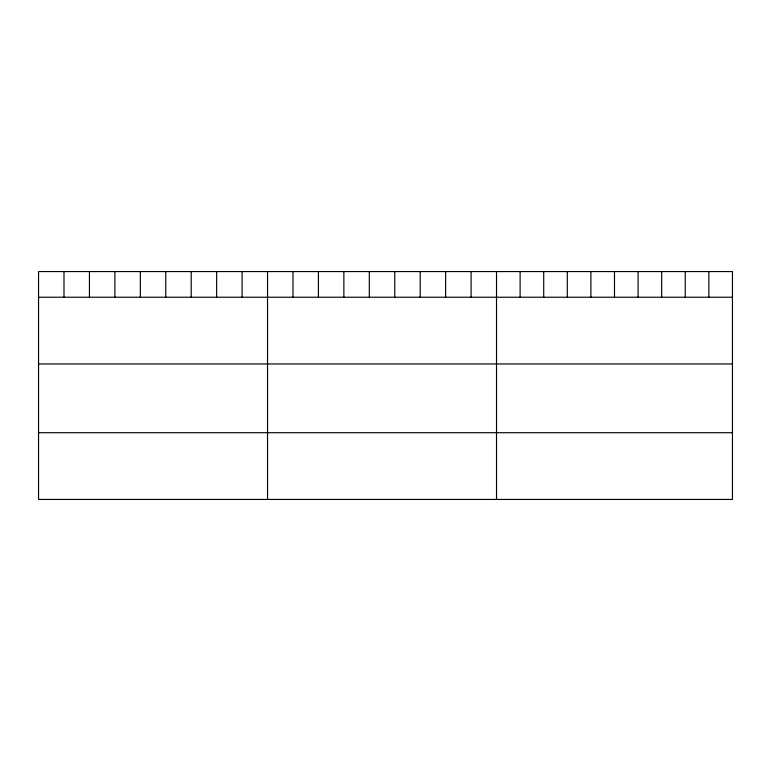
<?xml version="1.0" encoding="UTF-8"?>
<svg xmlns="http://www.w3.org/2000/svg" width="771" height="771" viewBox="0 0 771 771"><rect width="100%" height="100%" fill="white"/><g stroke="black" fill="none" stroke-linecap="round" stroke-linejoin="round"><path stroke-width="1.16" d="M38.55 297.23L732.45 297.23M38.55 363.951L732.45 363.951M38.55 432.704L732.45 432.704M708.857 271.565L708.857 297.23M685.265 271.565L685.265 297.23M661.672 271.565L661.672 297.23M638.08 271.565L638.08 297.23M614.487 271.565L614.487 297.23M590.894 271.565L590.894 297.23M567.302 271.565L567.302 297.23M543.709 271.565L543.709 297.23M520.117 271.565L520.117 297.23M496.524 271.565L496.524 499.435M471.081 271.565L471.081 297.23M445.638 271.565L445.638 297.23M420.195 271.565L420.195 297.23M394.752 271.565L394.752 297.23M369.309 271.565L369.309 297.23M343.866 271.565L343.866 297.23M318.423 271.565L318.423 297.23M292.98 271.565L292.98 297.23M267.537 271.565L267.537 499.435M242.094 271.565L242.094 297.23M216.651 271.565L216.651 297.23M191.208 271.565L191.208 297.23M165.765 271.565L165.765 297.23M140.322 271.565L140.322 297.23M114.879 271.565L114.879 297.23M89.436 271.565L89.436 297.23M63.993 271.565L63.993 297.23M732.45 271.565L38.55 271.565L38.55 499.435L732.45 499.435L732.45 271.565"/></g></svg>
